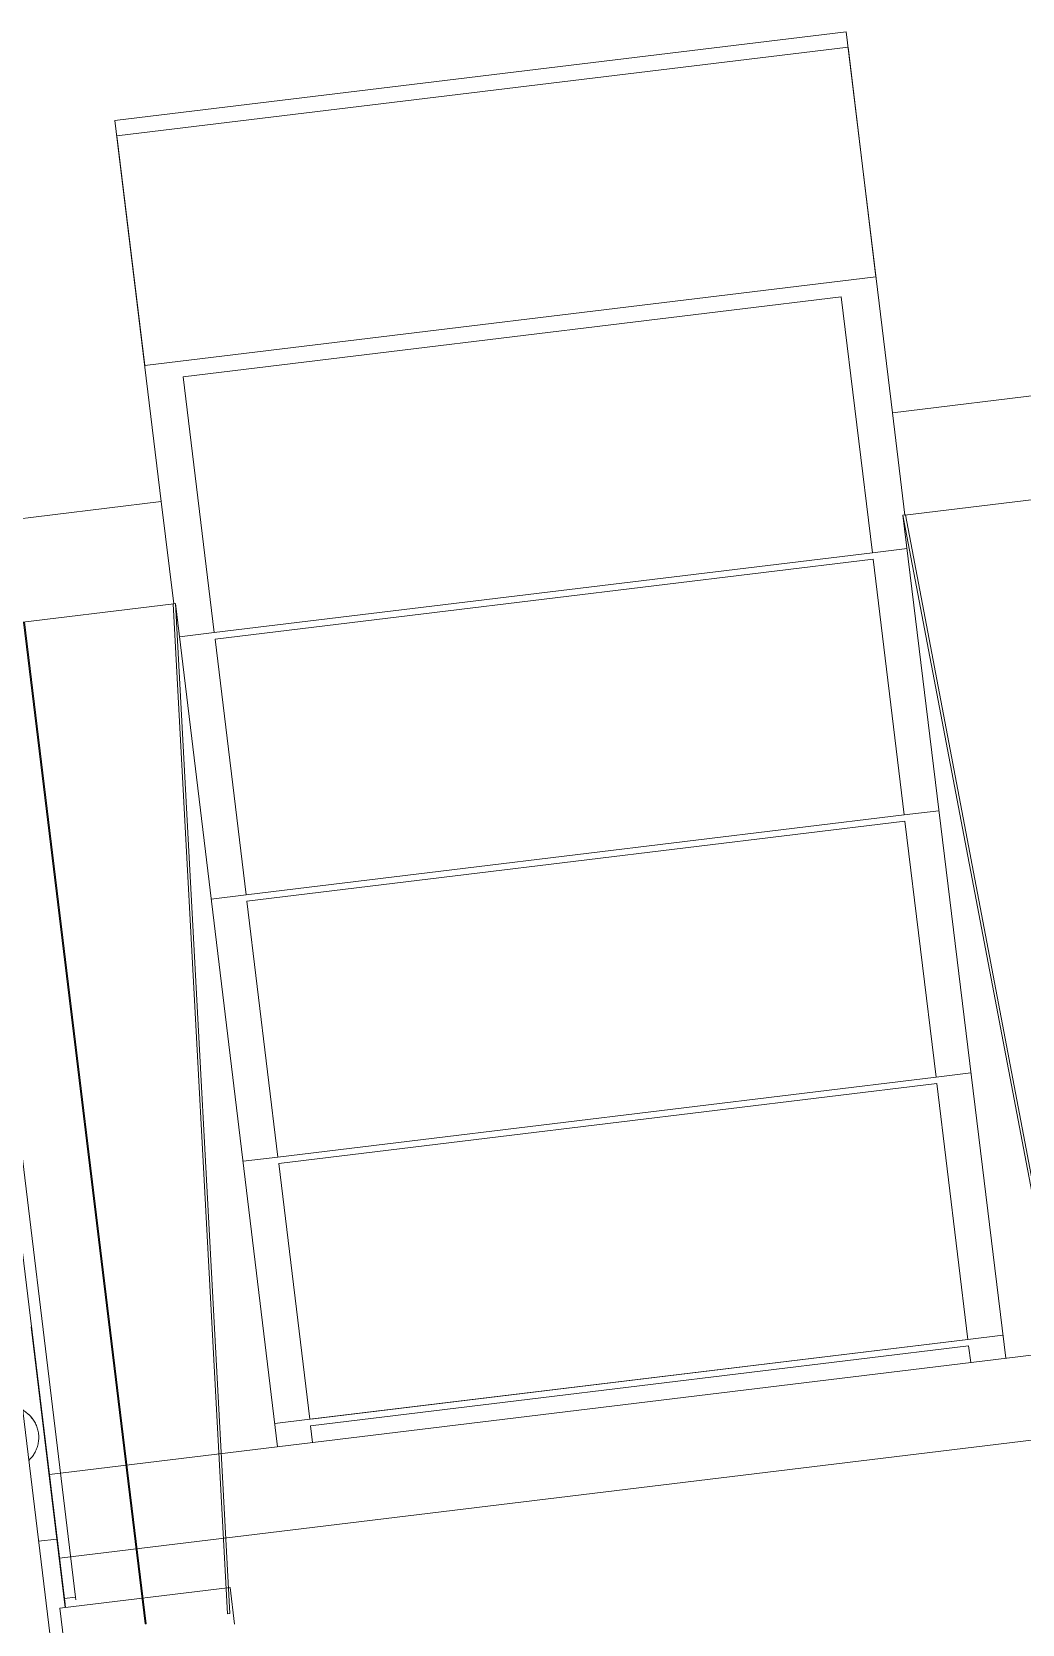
# Model space of a CAD drawing. Header units: metres. Extents: x 400403 to 400526, y 4543947 to 4544120.
# Drawn here: x 400461.299 to 400462.644, y 4544061.062 to 4544063.224 of the extents above; entities that cross this region are included whole.
import ezdxf

# ---------------------------------------------------------------- set-up
doc = ezdxf.new("R2010")
doc.units = ezdxf.units.M
for name, color, linetype, lineweight in [('A_HANDRAIL', 7, 'Continuous', 5), ('A_STAIR', 7, 'Continuous', 15), ('A_WALL', 7, 'Continuous', 15), ('G-PLANOTM', 7, 'Continuous', 13)]:
    doc.layers.add(name, color=color, linetype=linetype, lineweight=lineweight)

# ---------------------------------------------------------------- blocks, each defined once
blk = doc.blocks.new('Railing - Baluster-2368251-PERON KAT _1_10 _-3_21_ KOTU TUĞLA DUVAR PLANI - 1_2')
at = {"layer": 'A_HANDRAIL', "color": 9, "true_color": 0xc0c0c0, "flags": 128}
for points in [[(-0.02538080625794224, 0.03408906971010886), (-0.02672370352081831, 0.03304684054694478), (-0.02802384855882417, 0.03195174348852338), (-0.02927916141723312, 0.03080553045652359), (-0.0304876338632685, 0.0296100351472848), (-0.0316473325988016, 0.02836717009828508), (-0.03275640235323234, 0.02707892362847854), (-0.0338130688515805, 0.02574735665738606), (-0.03481564165282769, 0.02437459940811143), (-0.03576251685436935, 0.02296284799943722), (-0.03665217965787276, 0.02151436093242335), (-0.03748320679263838, 0.02003145547741665), (-0.03825426879253589, 0.01851650396679888), (-0.03896413212282886, 0.01697192999980603), (-0.03961166115363514, 0.01540020456529219), (-0.04019581997663137, 0.01380384208868418), (-0.04071567406232916, 0.01218539640939), (-0.04117039175505546, 0.01054745669527113), (-0.04155924560353201, 0.00889264330041583), (-0.04188161352454172, 0.007223603573291234), (-0.04213697979817883, 0.005543007621416064), (-0.04232493589287675, 0.003853544039779013), (-0.04244518111898762, 0.002157915609716497), (-0.04249752310980491, 0.000458834975024206), (-0.04248187812929697, -0.001240979697767193), (-0.04239827120609661, -0.002938809067761963), (-0.0422468360934567, -0.004631936970156972), (-0.04202781505522803, -0.006317654761492941), (-0.04174155847837904, -0.007993265652907531), (-0.0413885243123609, -0.009656089024425251), (-0.04096927733650896, -0.01130346471333653), (-0.04048448825657629, -0.01293275726999548), (-0.03993493263165574, -0.01454136017388075), (-0.03932148963353472, -0.016126700003457), (-0.03864514064012874, -0.01768624055321832), (-0.03790696766554936, -0.01921748689094022), (-0.03710815162910205, -0.02071798934916249), (-0.03624997046602094, -0.02218534744403333), (-0.03533379708312828, -0.02361721371559804), (-0.03436109716236839, -0.02501129748330352), (-0.03333342681611885, -0.02636536851048989), (-0.03225243009771787, -0.02767726057236839), (-0.0311198363713187, -0.02894487492150811), (-0.02993745754526371, -0.03016618364533908), (-0.02870718517345266, -0.03133923291045692), (-0.02743098742924023, -0.03246214608826242), (-0.02611090595677453, -0.03353312675720641), (-0.02500000000004196, -0.03436299827702333)], [(0.02538080625785561, -0.03408906971003089), (0.02672370352073601, -0.03304684054687548), (0.02802384855873754, -0.03195174348844541), (0.02927916141715082, -0.03080553045644563), (0.03048763386318621, -0.02961003514721549), (0.0316473325987193, -0.02836717009821578), (0.03275640235315871, -0.02707892362839191), (0.0338130688514982, -0.02574735665729943), (0.03481564165274106, -0.02437459940803346), (0.03576251685427839, -0.02296284799935058), (0.0366521796577948, -0.02151436093235404), (0.03748320679256475, -0.02003145547733868), (0.03825426879245793, -0.01851650396670359), (0.03896413212275522, -0.01697192999972806), (0.0396116611535615, -0.01540020456521422), (0.04019581997655773, -0.01380384208860621), (0.04071567406224254, -0.0121853964093207), (0.0411703917549775, -0.0105474566951845), (0.04155924560345838, -0.008892643300337864), (0.04188161352445942, -0.007223603573221931), (0.04213697979809221, -0.005543007621338097), (0.04232493589279879, -0.003853544039692383), (0.04244518111891398, -0.00215791560963853), (0.04249752310972695, -0.0004588349749375766), (0.04248187812921034, 0.00124097969784516), (0.04239827120602297, 0.002938809067831267), (0.04224683609337441, 0.004631936970234938), (0.04202781505515007, 0.006317654761570907), (0.0417415584783054, 0.007993265652985497), (0.04138852431227861, 0.009656089024494555), (0.04096927733643532, 0.01130346471342316), (0.04048448825649399, 0.01293275727008211), (0.03993493263157344, 0.01454136017395006), (0.03932148963345242, 0.0161267000035263), (0.03864514064004644, 0.01768624055328762), (0.03790696766547139, 0.01921748689102685), (0.03710815162901976, 0.02071798934924911), (0.03624997046594731, 0.02218534744411129), (0.03533379708304165, 0.02361721371568467), (0.03436109716228176, 0.02501129748339015), (0.03333342681604521, 0.02636536851057652), (0.03225243009764423, 0.02767726057245502), (0.0311198363712364, 0.02894487492158608), (0.02993745754518141, 0.03016618364542572), (0.02870718517337036, 0.03133923291053489), (0.02743098742915793, 0.03246214608833173), (0.02611090595669656, 0.03353312675728437), (0.02499999999995533, 0.03436299827710129)]]:
    blk.add_lwpolyline(points, dxfattribs=at)
at = {"layer": 'A_HANDRAIL', "color": 9, "true_color": 0xc0c0c0}
for radius, start, end in [(0.04249999999999107, 139.6377809612852, 149.9999999999997), (0.04249999999999105, 127.2318991965377, 129.3189830910597), (0.04249999999999099, 50.68101704119279, 52.7681008035058), (0.04249999999999099, 29.99999999999983, 40.36221892993321), (0.04249999999999099, 209.9999999999993, 220.3622189920631), (0.04249999999999107, 319.6377809465262, 329.9999999999995), (0.04249999999999099, 230.6810169865694, 232.7681008034613), (0.04249999999999105, 307.2318991965024, 309.3189831881499)]:
    blk.add_arc((4.098077736533466e-15, -5.677547284956872e-15), radius, start, end, dxfattribs=at)
blk = doc.blocks.new('Railing - Railing-2368234-PERON KAT _1_10 _-3_21_ KOTU TUĞLA DUVAR PLANI - 1_2')
at = {"rotation": 233.9999999999998}
blk.add_blockref('Railing - Baluster-2368251-PERON KAT _1_10 _-3_21_ KOTU TUĞLA DUVAR PLANI - 1_2', (65.41138624316469, 25.95363740674653), dxfattribs=at)
blk = doc.blocks.new('Top Rail Type - Top Rail_Internal_-V4-PERON KAT _1_10 _-3_21_ KOTU TUĞLA DUVAR PLANI - 1_2')
at = {"layer": 'A_HANDRAIL', "color": 9, "true_color": 0xc0c0c0}
blk.add_line((66.24723312376257, 25.37726080052904), (64.47172400399697, 26.66724368490013), dxfattribs=at)
blk = doc.blocks.new('M09-PRT-S24-ZZ-M3-ARC-01_rvt-1-PERON KAT _1_10 _-3_21_ KOTU TUĞLA DUVAR PLANI - 1_2')
at = {"layer": 'A_STAIR', "color": 9, "lineweight": 5, "true_color": 0xc0c0c0}
for p, q in [((65.55808296996369, 25.90885939488287), (65.32346804159495, 26.07931711804768)), ((65.54338833865637, 25.88863397002348), (65.55808296996369, 25.90885939488287)), ((65.54338833865637, 25.88863397002348), (65.55808296996369, 25.90885939488287)), ((65.63396452004338, 25.853728221659), (65.55808296996369, 25.90885939488287))]:
    blk.add_line(p, q, dxfattribs=at)
at = {"layer": 'A_WALL', "lineweight": 18}
for p, q in [((64.20170018901582, 27.27807892151074), (64.78948544130824, 28.08709591588562)), ((64.78948544130824, 28.08709591588562), (65.21093375395562, 27.7808957933912)), ((64.8064606725238, 28.07476268848479), (64.2186754202313, 27.26574569410985)), ((65.06036512765982, 27.89029030377843), (64.8064606725238, 28.07476268848479)), ((65.21093375395562, 27.7808957933912), (65.39314718216627, 28.03169106164741)), ((65.38433040338188, 28.01955580673178), (65.2109337539556, 27.78089579339118)), ((65.32411838177391, 27.69866234776472), (65.4975150312002, 27.93732236110532)), ((64.47257987536734, 27.08127330940349), (65.06036512765982, 27.89029030377843)), ((65.2109337539556, 27.78089579339118), (65.32411838177391, 27.69866234776472)), ((65.32451264737375, 27.69920500780818), (65.32257233058414, 27.69653439085898)), ((65.32257233058414, 27.69653439085898), (66.4852252716457, 26.9658421585266)), ((66.48716558843532, 26.96851277547581), (65.32451264737375, 27.69920500780818)), ((64.6231485016632, 26.97187879901633), (64.20170018901582, 27.27807892151074)), ((64.2186754202313, 27.26574569410985), (64.47257987536734, 27.08127330940349)), ((66.4391098087192, 27.27175473075253), (65.48689770000537, 25.96114719986512)), ((65.57962304802645, 25.8937782911037), (66.53183515674029, 27.20438582199111)), ((64.44093507345245, 26.72108353076001), (64.6231485016632, 26.97187879901633)), ((64.62314850166314, 26.97187879901626), (64.44975185223686, 26.73321878567565)), ((64.73633312948145, 26.88964535338979), (64.62314850166314, 26.97187879901626)), ((64.56293648005517, 26.65098534004918), (64.73633312948145, 26.88964535338979)), ((64.73787931510066, 26.89177349532177), (64.73593899831106, 26.88910287837255)), ((64.73593899831106, 26.88910287837255), (65.79014812462505, 26.00915054003468)), ((65.79208844141465, 26.01182115698388), (64.73787931510066, 26.89177349532177)), ((64.44093507345238, 26.72108353076009), (65.62429761894067, 25.86132031541414)), ((65.63311439772507, 25.87345557032976), (64.44975185223676, 26.73321878567571)), ((64.61556340793064, 26.72342009210693), (65.72399444161842, 25.9180978067718)), ((65.72493637414706, 25.91939426567453), (64.6165053404593, 26.72471655100965)), ((65.76653990214541, 26.0362025806838), (65.62958593836126, 25.84770162099444)), ((65.80699091462886, 26.0068131998137), (65.76653990214541, 26.0362025806838)), ((65.79014812462505, 26.00915054003468), (65.79208844141465, 26.01182115698388)), ((65.48689770000537, 25.96114719986512), (65.57962304802645, 25.8937782911037)), ((65.72399444161842, 25.9180978067718), (65.72493637414706, 25.91939426567453)), ((65.62429761894067, 25.86132031541414), (65.63311439772507, 25.87345557032976)), ((65.62958593836126, 25.84770162099444), (65.67812713750114, 25.81243437545894))]:
    blk.add_line(p, q, dxfattribs=at)
at = {"layer": 'A_WALL'}
for p, q in [((65.32257233058414, 27.69653439085898), (66.2557003891841, 27.01931332166032)), ((65.6703072539699, 26.21358879398356), (64.73787931510066, 26.89177349532177)), ((65.6271736984937, 25.85923072130494), (65.62429761894067, 25.86132031541414)), ((65.63423494297292, 25.85410042689013), (65.6271736984937, 25.85923072130493)), ((65.63311439772507, 25.87345557032976), (65.63599047727809, 25.87136597622057))]:
    blk.add_line(p, q, dxfattribs=at)
at = {"layer": 'G-PLANOTM'}
for p, q in [((64.5194140618484, 27.10904968003545), (65.04842078891163, 27.8371649749729)), ((65.04842078891163, 27.8371649749729), (65.33148082141527, 27.63150982338043)), ((65.33148082141527, 27.63150982338043), (65.35933782529227, 27.66985169987525)), ((64.80247421906354, 26.90339452844299), (65.33148094612676, 27.63150982338044)), ((64.80954850517259, 26.89825466812127), (65.33855523223582, 27.62636996305871)), ((65.33855523223582, 27.62636996305871), (65.62161526473945, 27.42071481146624)), ((65.62161526473945, 27.42071481146624), (65.64958115242838, 27.45920655367122)), ((65.0926086623877, 26.69259951652881), (65.62161538945094, 27.42071481146625)), ((65.09968294849676, 26.68745965620709), (65.62868967556, 27.41557495114454)), ((65.62868967556, 27.41557495114454), (65.91174970806362, 27.20991979955206)), ((65.91174970806362, 27.20991979955206), (65.93982447956448, 27.24856140746718)), ((65.3827431057119, 26.48180450461461), (65.91174983277512, 27.20991979955206)), ((65.38981739182094, 26.4766646442929), (65.91882411888417, 27.20477993923035)), ((65.91882411888417, 27.20477993923035), (66.20188415138782, 26.99912478763788)), ((64.80247409435204, 26.90339452844298), (64.5194140618484, 27.10904968003545)), ((66.20188415138782, 26.99912478763788), (66.23006780670056, 27.03791626126314)), ((65.67287754903606, 26.27100949270042), (66.20188427609929, 26.99912478763787)), ((65.67995183514513, 26.26586963237871), (66.20895856220837, 26.99398492731616)), ((66.20895856220837, 26.99398492731616), (66.22750711789391, 26.98050861277754)), ((64.77461722490443, 26.86505283697439), (64.80247409435204, 26.90339452844298)), ((65.09260853767621, 26.6925995165288), (64.80954850517259, 26.89825466812127)), ((65.0646427844167, 26.65410795935006), (65.09260853767621, 26.6925995165288)), ((65.38274298100039, 26.48180450461462), (65.09968294849676, 26.68745965620709)), ((65.35466834392898, 26.44316308172573), (65.38274298100039, 26.48180450461462)), ((65.67287742432458, 26.27100949270043), (65.38981739182094, 26.4766646442929)), ((65.64469390344125, 26.2322182041014), (65.67287742432458, 26.27100949270043)), ((65.69850039083067, 26.25239331784009), (65.67995183514513, 26.26586963237871))]:
    blk.add_line(p, q, dxfattribs=at)
at = {"lineweight": 15}
for name in ['Top Rail Type - Top Rail_Internal_-V4-PERON KAT _1_10 _-3_21_ KOTU TUĞLA DUVAR PLANI - 1_2', 'Railing - Railing-2368234-PERON KAT _1_10 _-3_21_ KOTU TUĞLA DUVAR PLANI - 1_2']:
    blk.add_blockref(name, (0, 0), dxfattribs=at)
blk = doc.blocks.new('Railing - Baluster-V1-PERON KAT _1_10 _-3_21_ KOTU TUĞLA DUVAR PLANI - 2_2')
at = {"layer": 'A_HANDRAIL', "color": 9, "lineweight": 5, "true_color": 0xc0c0c0, "flags": 128}
for points in [[(-0.02538080625794874, 0.03408906971011319), (-0.02672370352083347, 0.03304684054694478), (-0.028023848558835, 0.03195174348851905), (-0.02927916141724395, 0.03080553045651926), (-0.03048763386327717, 0.0296100351472848), (-0.03164733259880809, 0.02836717009828508), (-0.03275640235325183, 0.02707892362846987), (-0.03381306885159024, 0.0257473566573774), (-0.03481564165283635, 0.02437459940811143), (-0.03576251685438018, 0.02296284799942855), (-0.03665217965788576, 0.02151436093242335), (-0.03748320679265571, 0.02003145547741665), (-0.03825426879254564, 0.01851650396679239), (-0.03896413212284402, 0.01697192999979953), (-0.03961166115365029, 0.01540020456529219), (-0.04019581997664978, 0.01380384208868201), (-0.04071567406233675, 0.01218539640939217), (-0.04117039175507062, 0.0105474566952603), (-0.04155924560354501, 0.008892643300420161), (-0.04188161352455471, 0.007223603573295566), (-0.04213697979818967, 0.005543007621407401), (-0.04232493589289408, 0.00385354403977035), (-0.04244518111900494, 0.002157915609712166), (-0.04249752310981574, 0.0004588349750133773), (-0.04248187812930672, -0.001240979697767193), (-0.04239827120610852, -0.002938809067759797), (-0.04224683609346212, -0.004631936970156972), (-0.04202781505524428, -0.006317654761495106), (-0.04174155847839203, -0.007993265652909696), (-0.04138852431236849, -0.009656089024416588), (-0.04096927733652195, -0.01130346471334303), (-0.04048448825658495, -0.01293275727000414), (-0.0399349326316709, -0.01454136017387209), (-0.03932148963354121, -0.016126700003457), (-0.03864514064013524, -0.01768624055321399), (-0.03790696766556235, -0.01921748689094672), (-0.03710815162911289, -0.02071798934916898), (-0.0362499704660426, -0.02218534744403333), (-0.03533379708313911, -0.02361721371561104), (-0.03436109716237706, -0.02501129748331002), (-0.03333342681613292, -0.02636536851049638), (-0.03225243009773303, -0.02767726057237705), (-0.03111983637133169, -0.02894487492151244), (-0.02993745754527886, -0.03016618364534775), (-0.02870718517346891, -0.03133923291046125), (-0.02743098742925539, -0.03246214608826242), (-0.02611090595678969, -0.03353312675721073), (-0.02500000000005279, -0.03436299827702766)], [(0.02538080625784479, -0.03408906971003955), (0.02672370352072843, -0.03304684054687115), (0.02802384855873104, -0.03195174348844325), (0.02927916141713999, -0.03080553045644563), (0.03048763386317321, -0.02961003514721116), (0.03164733259870198, -0.02836717009821144), (0.03275640235314788, -0.02707892362839624), (0.03381306885148738, -0.02574735665730376), (0.0348156416527324, -0.0243745994080378), (0.03576251685427514, -0.02296284799935492), (0.03665217965778072, -0.02151436093234971), (0.03748320679255068, -0.02003145547734302), (0.0382542687924406, -0.01851650396671875), (0.0389641321227379, -0.01697192999972589), (0.03961166115354634, -0.01540020456521855), (0.04019581997654474, -0.01380384208860621), (0.04071567406223171, -0.01218539640931853), (0.04117039175496667, -0.01054745669518666), (0.04155924560344105, -0.008892643300346528), (0.04188161352445076, -0.007223603573221931), (0.04213697979808571, -0.005543007621333766), (0.04232493589279012, -0.003853544039694549), (0.04244518111890098, -0.00215791560963853), (0.04249752310971178, -0.0004588349749397424), (0.04248187812920168, 0.001240979697840828), (0.04239827120600456, 0.002938809067833433), (0.04224683609335708, 0.004631936970230606), (0.04202781505513924, 0.006317654761570907), (0.04174155847828807, 0.007993265652983332), (0.04138852431226345, 0.009656089024492389), (0.04096927733641909, 0.01130346471341666), (0.040484488256481, 0.01293275727007778), (0.03993493263156586, 0.01454136017394789), (0.03932148963343726, 0.01612670000353063), (0.03864514064003237, 0.01768624055328762), (0.03790696766545949, 0.01921748689102252), (0.03710815162900893, 0.02071798934924479), (0.03624997046593865, 0.02218534744410696), (0.03533379708303298, 0.02361721371568467), (0.0343610971622731, 0.02501129748338365), (0.03333342681603005, 0.02636536851057218), (0.03225243009762907, 0.02767726057245069), (0.03111983637122665, 0.02894487492158608), (0.02993745754517491, 0.03016618364542138), (0.02870718517336603, 0.03133923291053489), (0.0274309874291536, 0.03246214608833606), (0.02611090595668465, 0.03353312675728437), (0.0249999999999445, 0.03436299827710562)]]:
    blk.add_lwpolyline(points, dxfattribs=at)
at = {"layer": 'A_HANDRAIL', "color": 9, "lineweight": 5, "true_color": 0xc0c0c0}
for radius, start, end in [(0.04249999999999107, 139.6377809611585, 149.9999999999997), (0.04249999999999107, 127.2318991965209, 128.9412496490777), (0.042499999999991, 50.68101704136321, 52.76810080349004), (0.04249999999999099, 29.99999999999983, 40.3622189297304), (0.04249999999999099, 209.9999999999993, 220.3622189921597), (0.04249999999999106, 319.6377809466674, 329.9999999999995), (0.04249999999999099, 230.6810169864511, 232.7681008034807), (0.04249999999999106, 307.2318991965096, 309.3189831879733)]:
    blk.add_arc((4.098077736533466e-15, -5.677547284956872e-15), radius, start, end, dxfattribs=at)
blk = doc.blocks.new('Railing - Railing-2368234-PERON KAT _1_10 _-3_21_ KOTU TUĞLA DUVAR PLANI - 2_2')
at = {"rotation": 233.9999999999998}
blk.add_blockref('Railing - Baluster-V1-PERON KAT _1_10 _-3_21_ KOTU TUĞLA DUVAR PLANI - 2_2', (65.41138624316469, 25.95363740674653), dxfattribs=at)
blk = doc.blocks.new('Top Rail Type - Top Rail_Internal_-V4-PERON KAT _1_10 _-3_21_ KOTU TUĞLA DUVAR PLANI - 2_2')
at = {"layer": 'A_HANDRAIL', "color": 9, "lineweight": 5, "true_color": 0xc0c0c0}
blk.add_line((66.24723312376257, 25.37726080052904), (64.47172400399697, 26.66724368490013), dxfattribs=at)
blk = doc.blocks.new('M09-PRT-S24-ZZ-M3-ARC-01_rvt-1-PERON KAT _1_10 _-3_21_ KOTU TUĞLA DUVAR PLANI - 2_2')
at = {"layer": 'A_STAIR', "color": 9, "lineweight": 5, "true_color": 0xc0c0c0}
for p, q in [((65.55808296996369, 25.90885939488287), (65.32346804159495, 26.07931711804768)), ((65.54338833865637, 25.88863397002349), (65.55808296996369, 25.90885939488287)), ((65.54338833865637, 25.88863397002349), (65.55808296996369, 25.90885939488287)), ((65.63396452004336, 25.85372822165901), (65.55808296996369, 25.90885939488287))]:
    blk.add_line(p, q, dxfattribs=at)
at = {"layer": 'A_WALL', "lineweight": 18}
for p, q in [((64.20170018901582, 27.27807892151074), (64.78948544130824, 28.08709591588562)), ((64.78948544130824, 28.08709591588562), (65.21093375395562, 27.7808957933912)), ((64.8064606725238, 28.07476268848479), (64.2186754202313, 27.26574569410985)), ((65.06036512765982, 27.89029030377843), (64.8064606725238, 28.07476268848479)), ((65.21093375395562, 27.7808957933912), (65.39314718216627, 28.03169106164741)), ((65.38433040338188, 28.01955580673178), (65.2109337539556, 27.78089579339118)), ((65.32411838177391, 27.69866234776472), (65.4975150312002, 27.93732236110532)), ((64.47257987536734, 27.08127330940349), (65.06036512765982, 27.89029030377843)), ((65.2109337539556, 27.78089579339118), (65.32411838177391, 27.69866234776472)), ((65.32451264737375, 27.69920500780818), (65.32257233058414, 27.69653439085898)), ((65.32257233058414, 27.69653439085898), (66.4852252716457, 26.9658421585266)), ((66.48716558843532, 26.96851277547581), (65.32451264737375, 27.69920500780818)), ((64.6231485016632, 26.97187879901633), (64.20170018901582, 27.27807892151074)), ((64.2186754202313, 27.26574569410985), (64.47257987536734, 27.08127330940349)), ((66.4391098087192, 27.27175473075253), (65.48689770000537, 25.96114719986512)), ((65.57962304802645, 25.8937782911037), (66.53183515674029, 27.20438582199111)), ((64.44093507345245, 26.72108353076001), (64.6231485016632, 26.97187879901633)), ((64.62314850166314, 26.97187879901626), (64.44975185223686, 26.73321878567565)), ((64.73633312948145, 26.88964535338979), (64.62314850166314, 26.97187879901626)), ((64.56293648005517, 26.65098534004918), (64.73633312948145, 26.88964535338979)), ((64.73787931510066, 26.89177349532177), (64.73593899831106, 26.88910287837255)), ((64.73593899831106, 26.88910287837255), (65.79014812462505, 26.00915054003468)), ((65.79208844141465, 26.01182115698388), (64.73787931510066, 26.89177349532177)), ((64.44093507345238, 26.72108353076009), (65.62429761894067, 25.86132031541414)), ((65.63311439772507, 25.87345557032976), (64.44975185223676, 26.73321878567571)), ((64.61556340793064, 26.72342009210693), (65.72399444161842, 25.9180978067718)), ((65.72493637414706, 25.91939426567453), (64.6165053404593, 26.72471655100965)), ((65.76653990214541, 26.0362025806838), (65.62958593836126, 25.84770162099444)), ((65.80699091462886, 26.0068131998137), (65.76653990214541, 26.0362025806838)), ((65.79014812462505, 26.00915054003468), (65.79208844141465, 26.01182115698388)), ((65.48689770000537, 25.96114719986512), (65.57962304802645, 25.8937782911037)), ((65.72399444161842, 25.9180978067718), (65.72493637414706, 25.91939426567453)), ((65.62429761894067, 25.86132031541414), (65.63311439772507, 25.87345557032976)), ((65.62958593836126, 25.84770162099444), (65.67812713750114, 25.81243437545894))]:
    blk.add_line(p, q, dxfattribs=at)
at = {"layer": 'A_WALL'}
for p, q in [((65.32257233058414, 27.69653439085898), (66.2557003891841, 27.01931332166032)), ((65.6703072539699, 26.21358879398356), (64.73787931510066, 26.89177349532177)), ((65.6271736984937, 25.85923072130494), (65.62429761894067, 25.86132031541414)), ((65.63423494297292, 25.85410042689013), (65.6271736984937, 25.85923072130493)), ((65.63311439772507, 25.87345557032976), (65.63599047727809, 25.87136597622057))]:
    blk.add_line(p, q, dxfattribs=at)
at = {"layer": 'G-PLANOTM'}
for p, q in [((64.5194140618484, 27.10904968003545), (65.04842078891163, 27.8371649749729)), ((65.04842078891163, 27.8371649749729), (65.33148082141527, 27.63150982338043)), ((65.33148082141527, 27.63150982338043), (65.35933782529227, 27.66985169987525)), ((64.80247421906353, 26.90339452844298), (65.33148094612675, 27.63150982338043)), ((64.80954850517259, 26.89825466812127), (65.33855523223582, 27.62636996305871)), ((65.33855523223582, 27.62636996305871), (65.62161526473945, 27.42071481146624)), ((65.62161526473945, 27.42071481146624), (65.64958115242837, 27.45920655367121)), ((65.0926086623877, 26.6925995165288), (65.62161538945094, 27.42071481146624)), ((65.09968294849676, 26.68745965620709), (65.62868967556, 27.41557495114454)), ((65.62868967556, 27.41557495114454), (65.91174970806362, 27.20991979955206)), ((65.91174970806362, 27.20991979955206), (65.93982447956446, 27.24856140746718)), ((65.3827431057119, 26.48180450461462), (65.91174983277512, 27.20991979955206)), ((65.38981739182094, 26.4766646442929), (65.91882411888417, 27.20477993923035)), ((65.91882411888417, 27.20477993923035), (66.20188415138782, 26.99912478763788)), ((64.80247409435204, 26.90339452844298), (64.5194140618484, 27.10904968003545)), ((66.20188415138782, 26.99912478763788), (66.23006780670057, 27.03791626126314)), ((65.67367519860831, 26.27210736315053), (66.20188427609929, 26.99912478763788)), ((65.67995183514513, 26.26586963237871), (66.20895856220837, 26.99398492731616)), ((66.20895856220837, 26.99398492731616), (66.2275071178939, 26.98050861277754)), ((64.77461722490443, 26.86505283697439), (64.80247409435204, 26.90339452844298)), ((65.09260853767621, 26.6925995165288), (64.80954850517259, 26.89825466812127)), ((65.06464278441672, 26.65410795935006), (65.09260853767621, 26.6925995165288)), ((65.38274298100039, 26.48180450461462), (65.09968294849676, 26.68745965620709)), ((65.35466834392899, 26.44316308172574), (65.38274298100039, 26.48180450461462)), ((65.67287742432458, 26.27100949270043), (65.38981739182094, 26.4766646442929)), ((65.64469390344127, 26.23221820410141), (65.67287742432458, 26.27100949270043)), ((65.69850039083066, 26.2523933178401), (65.67995183514513, 26.26586963237871))]:
    blk.add_line(p, q, dxfattribs=at)
at = {"lineweight": 15}
for name in ['Top Rail Type - Top Rail_Internal_-V4-PERON KAT _1_10 _-3_21_ KOTU TUĞLA DUVAR PLANI - 2_2', 'Railing - Railing-2368234-PERON KAT _1_10 _-3_21_ KOTU TUĞLA DUVAR PLANI - 2_2']:
    blk.add_blockref(name, (0, 0), dxfattribs=at)

msp = doc.modelspace()

# ---------------------------------------------------------------- block references
at = {"lineweight": 5, "rotation": 312.9239939576965}
for name in ['M09-PRT-S24-ZZ-M3-ARC-01_rvt-1-PERON KAT _1_10 _-3_21_ KOTU TUĞLA DUVAR PLANI - 1_2', 'M09-PRT-S24-ZZ-M3-ARC-01_rvt-1-PERON KAT _1_10 _-3_21_ KOTU TUĞLA DUVAR PLANI - 2_2']:
    msp.add_blockref(name, (400397.7144573492, 4544091.538091335), dxfattribs=at)

doc.saveas('drawing.dxf')
